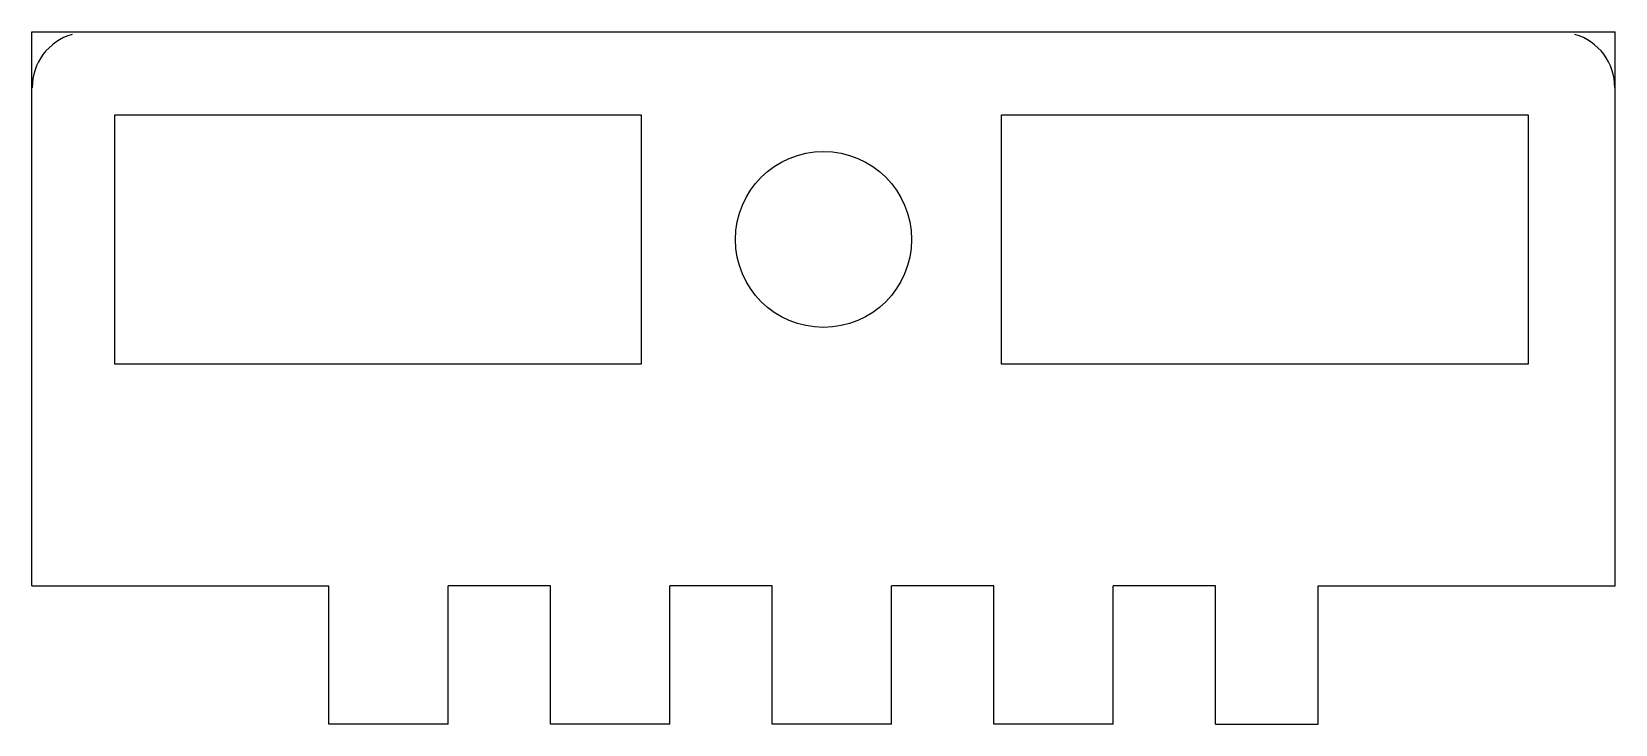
# Model space of a CAD drawing. Header units: millimetres. Extents: x 0 to 57.1, y -5 to 20.
import ezdxf

# ---------------------------------------------------------------- set-up
doc = ezdxf.new("R2010")
doc.units = ezdxf.units.MM
doc.layers.get('0').update_dxf_attribs({"lineweight": 25, "true_color": 0xffffff})

msp = doc.modelspace()

# ---------------------------------------------------------------- linework, layer by layer
for p, q in [((0, 0), (0, 20)), ((0, 20), (57.15, 20)), ((57.15, 0), (57.15, 20)), ((3, 8), (3, 17)), ((3, 17), (22, 17)), ((22, 17), (22, 8)), ((35, 8), (35, 17)), ((35, 17), (54, 17)), ((54, 17), (54, 8)), ((22, 8), (3, 8)), ((54, 8), (35, 8)), ((0, 0), (10.725, 0)), ((10.725, -5), (10.725, 0)), ((15.025, -5), (15.025, 0)), ((18.725, 0), (15.025, 0)), ((18.725, -5), (18.725, 0)), ((23.025, -5), (23.025, 0)), ((26.725, 0), (23.025, 0)), ((26.725, -5), (26.725, 0)), ((31.025, -5), (31.025, 0)), ((34.725, 0), (31.025, 0)), ((34.725, -5), (34.725, 0)), ((39.025, -5), (39.025, 0)), ((42.725, 0), (39.025, 0)), ((42.725, -5), (42.725, 0)), ((46.425, -5), (46.425, 0)), ((46.425, 0), (57.15, 0)), ((15.025, -5), (10.725, -5)), ((23.025, -5), (18.725, -5)), ((31.025, -5), (26.725, -5)), ((39.025, -5), (34.725, -5)), ((42.725, -5), (46.425, -5))]:
    msp.add_line(p, q)
msp.add_circle((28.575, 12.5), 3.175)
for centre, start, end in [((2, 18), 105.7888, 180.6302), ((55.15, 18), 359.3698, 74.2112)]:
    msp.add_arc(centre, 1.977, start, end)

doc.saveas('drawing.dxf')
